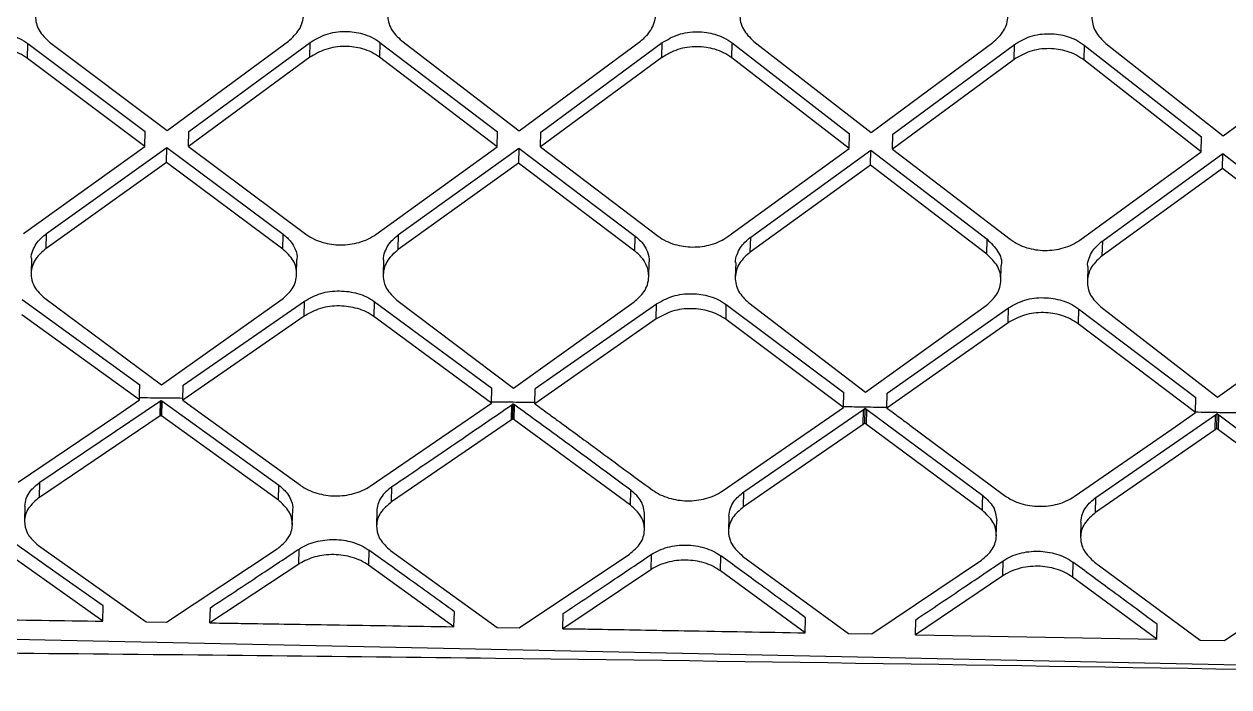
# Model space of a CAD drawing. Extents: x 939 to 1039, y 781 to 934.
# Drawn here: x 962.289 to 963.511, y 879.304 to 879.977 of the extents above; entities that cross this region are included whole.
import ezdxf

# ---------------------------------------------------------------- set-up
doc = ezdxf.new("R2010")
doc.units = 0
doc.header["$MEASUREMENT"] = 0
doc.layers.add('1', color=4, linetype='Continuous')

# ---------------------------------------------------------------- blocks, each defined once
blk = doc.blocks.new('Envoy')
at = {"layer": '1', "color": 3, "linetype": 'Continuous', "lineweight": 25}
for p, q in [((23.6611, 80.7838), (23.7803, 80.6942)), ((23.7803, 80.6942), (23.9034, 80.7849)), ((23.8022, 80.6932), (23.9254, 80.7835)), ((23.9251, 80.7684), (23.9254, 80.7835)), ((23.9961, 80.7836), (23.9958, 80.7685)), ((23.9961, 80.7836), (24.1153, 80.6928)), ((24.0182, 80.7851), (24.1373, 80.694)), ((24.1373, 80.694), (24.2605, 80.7849)), ((24.1593, 80.6926), (24.2825, 80.7833)), ((24.2821, 80.7682), (24.2825, 80.7833)), ((24.3529, 80.7679), (24.3532, 80.7831)), ((24.3532, 80.7831), (24.4724, 80.6909)), ((24.3752, 80.7846), (24.4944, 80.6921)), ((24.4944, 80.6921), (24.6176, 80.7833)), ((23.6387, 80.7673), (23.639, 80.7825)), ((23.639, 80.7825), (23.7582, 80.6932)), ((24.5164, 80.6906), (24.6395, 80.7814)), ((24.6392, 80.7663), (24.6395, 80.7814)), ((24.7102, 80.7808), (24.7099, 80.7657)), ((24.7102, 80.7808), (24.8294, 80.6876)), ((24.7323, 80.7824), (24.8514, 80.6888)), ((24.8514, 80.6888), (24.9746, 80.78)), ((23.7579, 80.678), (23.6387, 80.7673)), ((23.9251, 80.7684), (23.8019, 80.678)), ((24.115, 80.6776), (23.9958, 80.7685)), ((24.2821, 80.7682), (24.159, 80.6775)), ((24.472, 80.6758), (24.3529, 80.7679)), ((24.6392, 80.7663), (24.516, 80.6754)), ((24.829, 80.6724), (24.7099, 80.7657)), ((23.7579, 80.678), (23.7582, 80.6932)), ((23.8019, 80.678), (23.8022, 80.6932)), ((24.115, 80.6776), (24.1153, 80.6928)), ((24.159, 80.6775), (24.1593, 80.6927)), ((24.472, 80.6758), (24.4724, 80.6909)), ((24.516, 80.6754), (24.5164, 80.6906)), ((24.829, 80.6724), (24.8294, 80.6876)), ((23.6348, 80.5896), (23.7579, 80.678)), ((23.658, 80.5897), (23.7799, 80.677)), ((23.7796, 80.6618), (23.7799, 80.677)), ((23.7799, 80.677), (23.898, 80.5891)), ((23.8019, 80.678), (23.9211, 80.589)), ((23.9919, 80.5887), (24.115, 80.6776)), ((24.015, 80.5886), (24.137, 80.6764)), ((24.137, 80.6764), (24.1366, 80.6612)), ((24.137, 80.6764), (24.255, 80.5871)), ((24.159, 80.6775), (24.2782, 80.587)), ((24.3489, 80.5865), (24.472, 80.6758)), ((24.3721, 80.5861), (24.494, 80.6743)), ((24.4937, 80.6591), (24.494, 80.6742)), ((24.494, 80.6743), (24.612, 80.5838)), ((24.516, 80.6754), (24.6352, 80.5838)), ((23.7796, 80.6618), (23.6576, 80.5745)), ((23.8976, 80.5739), (23.7796, 80.6618)), ((24.1366, 80.6612), (24.0147, 80.5734)), ((24.2547, 80.5719), (24.1366, 80.6612)), ((24.7059, 80.583), (24.829, 80.6724)), ((24.7291, 80.5824), (24.851, 80.6707)), ((24.8507, 80.6556), (24.851, 80.6707)), ((24.851, 80.6707), (24.969, 80.5792)), ((24.4937, 80.6591), (24.3717, 80.5709)), ((24.6117, 80.5686), (24.4937, 80.6591)), ((24.8507, 80.6556), (24.7287, 80.5672)), ((24.9687, 80.5641), (24.8507, 80.6556)), ((23.6576, 80.5745), (23.658, 80.5897)), ((23.8976, 80.5739), (23.898, 80.5891)), ((24.0147, 80.5734), (24.015, 80.5886)), ((24.2547, 80.5719), (24.255, 80.5871)), ((24.3717, 80.5709), (24.3721, 80.5861)), ((24.6117, 80.5686), (24.612, 80.5838)), ((24.7287, 80.5672), (24.7291, 80.5824)), ((23.6428, 80.5643), (23.6424, 80.5491)), ((23.9117, 80.5482), (23.912, 80.5634)), ((23.9998, 80.5629), (23.9995, 80.5477)), ((24.2688, 80.5458), (24.2691, 80.561)), ((24.3569, 80.5603), (24.3565, 80.5451)), ((24.6258, 80.5422), (24.6261, 80.5574)), ((24.7139, 80.5564), (24.7135, 80.5412)), ((23.6333, 80.5226), (23.7526, 80.4362)), ((23.6562, 80.524), (23.7746, 80.4362)), ((23.7746, 80.4362), (23.8969, 80.523)), ((23.7966, 80.4358), (23.9197, 80.5211)), ((23.9193, 80.5059), (23.9197, 80.5211)), ((23.9904, 80.5207), (23.99, 80.5054)), ((23.9904, 80.5207), (24.1096, 80.4328)), ((24.0132, 80.5222), (24.1316, 80.433)), ((24.1316, 80.433), (24.2539, 80.5204)), ((24.1536, 80.4324), (24.2767, 80.5183)), ((24.2763, 80.5031), (24.2767, 80.5183)), ((24.3471, 80.5024), (24.3474, 80.5176)), ((24.3474, 80.5176), (24.4666, 80.4285)), ((24.3703, 80.5193), (24.4886, 80.4289)), ((24.4886, 80.4289), (24.6109, 80.5167)), ((24.5106, 80.4279), (24.6337, 80.5144)), ((24.6333, 80.4992), (24.6337, 80.5143)), ((24.7273, 80.5152), (24.8456, 80.4237)), ((23.7523, 80.4209), (23.633, 80.5073)), ((23.9193, 80.5059), (23.7963, 80.4205)), ((24.1093, 80.4176), (23.99, 80.5054)), ((24.2763, 80.5031), (24.1533, 80.4171)), ((24.4663, 80.4133), (24.3471, 80.5024)), ((24.7044, 80.5134), (24.7041, 80.4982)), ((24.7044, 80.5134), (24.8236, 80.4233)), ((24.8456, 80.4237), (24.9679, 80.5118)), ((24.6333, 80.4992), (24.5103, 80.4127)), ((24.8233, 80.4081), (24.7041, 80.4982)), ((23.7963, 80.4205), (23.7966, 80.4358)), ((24.1093, 80.4176), (24.1096, 80.4328)), ((24.1533, 80.4171), (24.1536, 80.4323)), ((24.4663, 80.4133), (24.4666, 80.4285)), ((23.6513, 80.3374), (23.7735, 80.4201)), ((23.7293, 80.4052), (23.7523, 80.4209)), ((23.7732, 80.4047), (23.7735, 80.4201)), ((23.7739, 80.4052), (23.7743, 80.4206)), ((23.775, 80.42), (23.7746, 80.4047)), ((23.775, 80.42), (23.8936, 80.3345)), ((24.0857, 80.4013), (24.1093, 80.4176)), ((24.1296, 80.4008), (24.13, 80.416)), ((24.1309, 80.4017), (24.1313, 80.4169)), ((24.1322, 80.4007), (24.1325, 80.416)), ((24.5103, 80.4127), (24.5106, 80.4279)), ((24.8233, 80.4081), (24.8236, 80.4233)), ((23.6293, 80.3375), (23.7293, 80.4052)), ((23.7732, 80.4047), (23.6509, 80.3221)), ((23.8932, 80.3192), (23.7746, 80.4047)), ((23.8187, 80.4043), (23.9156, 80.3343)), ((24.3652, 80.3278), (24.4866, 80.4113)), ((24.4423, 80.3966), (24.4663, 80.4133)), ((24.4862, 80.396), (24.4866, 80.4112)), ((24.4866, 80.4113), (24.4883, 80.4124)), ((24.4879, 80.3972), (24.4883, 80.4124)), ((24.4883, 80.4124), (24.4899, 80.4112)), ((24.4896, 80.396), (24.4899, 80.4112)), ((24.4899, 80.4112), (24.6075, 80.324)), ((24.7222, 80.322), (24.8435, 80.4059)), ((24.7992, 80.3914), (24.8232, 80.4081)), ((24.8432, 80.3906), (24.8435, 80.4059)), ((24.8435, 80.4059), (24.8452, 80.4071)), ((24.8449, 80.3918), (24.8452, 80.407)), ((24.8452, 80.4071), (24.8469, 80.4058)), ((24.8466, 80.3906), (24.8469, 80.4058)), ((24.8469, 80.4058), (24.9644, 80.3177)), ((23.9863, 80.3334), (24.0857, 80.4013)), ((24.1296, 80.4008), (24.0079, 80.3177)), ((24.2502, 80.3143), (24.1322, 80.4007)), ((24.3432, 80.3285), (24.4423, 80.3966)), ((24.4862, 80.396), (24.3649, 80.3126)), ((24.6072, 80.3087), (24.4896, 80.396)), ((24.5336, 80.3953), (24.6295, 80.324)), ((24.7002, 80.3229), (24.7992, 80.3914)), ((24.8432, 80.3906), (24.7219, 80.3068)), ((24.9641, 80.3025), (24.8466, 80.3906)), ((23.6509, 80.3221), (23.6513, 80.3374)), ((23.8932, 80.3192), (23.8936, 80.3345)), ((24.0079, 80.3177), (24.0083, 80.333)), ((24.2502, 80.3143), (24.2505, 80.3295)), ((24.3649, 80.3125), (24.3652, 80.3278)), ((24.7219, 80.3068), (24.7222, 80.322)), ((23.6361, 80.3132), (23.6358, 80.2979)), ((23.9073, 80.2943), (23.9077, 80.3097)), ((23.9931, 80.3084), (23.9928, 80.2931)), ((24.2643, 80.2891), (24.2646, 80.3044)), ((24.3501, 80.303), (24.3497, 80.2878)), ((24.6212, 80.2832), (24.6216, 80.2985)), ((24.707, 80.297), (24.7067, 80.2818)), ((23.6499, 80.2734), (23.759, 80.1958)), ((23.7797, 80.1955), (23.8921, 80.27)), ((23.9138, 80.2544), (23.9141, 80.2697)), ((23.7151, 80.1965), (23.6275, 80.2586)), ((23.9848, 80.2686), (23.9845, 80.2533)), ((24.0069, 80.2683), (24.1151, 80.1901)), ((24.1375, 80.1897), (24.2491, 80.2645)), ((24.2711, 80.264), (24.2708, 80.2487)), ((24.3415, 80.2475), (24.3418, 80.2628)), ((24.3638, 80.2626), (24.4714, 80.1839)), ((24.4951, 80.1835), (24.6061, 80.2584)), ((24.6277, 80.2425), (24.6281, 80.2577)), ((23.9138, 80.2544), (23.8238, 80.1948)), ((24.0712, 80.1908), (23.9845, 80.2533)), ((24.2708, 80.2487), (24.1816, 80.1889)), ((24.4275, 80.1847), (24.3415, 80.2475)), ((24.6988, 80.2564), (24.6984, 80.2412)), ((24.7208, 80.2564), (24.8278, 80.1773)), ((24.8526, 80.1768), (24.963, 80.2519)), ((24.6277, 80.2425), (24.5392, 80.1827)), ((24.7839, 80.1781), (24.6984, 80.2412)), ((23.7151, 80.1965), (23.7155, 80.2119)), ((23.8238, 80.1948), (23.8242, 80.2102)), ((24.0712, 80.1908), (24.0716, 80.2061)), ((24.1816, 80.1889), (24.1819, 80.2043)), ((24.4275, 80.1847), (24.4278, 80.2)), ((24.5392, 80.1827), (24.5395, 80.198)), ((25.9105, 80.1301), (23.0022, 80.1908)), ((23.759, 80.1958), (23.7797, 80.1955)), ((24.1151, 80.1901), (24.1375, 80.1897)), ((24.4714, 80.1839), (24.4951, 80.1835)), ((24.7839, 80.1781), (24.7842, 80.1934)), ((24.5392, 80.1827), (24.7839, 80.1781)), ((24.8278, 80.1773), (24.8526, 80.1768))]:
    blk.add_line(p, q, dxfattribs=at)
at = {"layer": '1', "color": 3, "linetype": 'Continuous', "lineweight": 25, "flags": 128}
for points in [[(23.7963, 80.4205), (23.8088, 80.4114), (23.8187, 80.4043)], [(23.7155, 80.2119), (23.6664, 80.2466), (23.6279, 80.274)]]:
    blk.add_lwpolyline(points, dxfattribs=at)
at = {"layer": '1', "color": 3, "linetype": 'Continuous', "lineweight": 25}
for points, knots in [([(23.6622, 80.8369), (23.6582, 80.8332), (23.6519, 80.8274), (23.6479, 80.8179), (23.6463, 80.8079), (23.649, 80.7953), (23.657, 80.7876), (23.6611, 80.7838)], [0, 0, 0, 0, 0.239709, 0.367855, 0.501164, 0.750422, 1, 1, 1, 1]), ([(23.9034, 80.7849), (23.9074, 80.7885), (23.9136, 80.7942), (23.9177, 80.8037), (23.9194, 80.8139), (23.9166, 80.8252), (23.9103, 80.8335), (23.9061, 80.8371), (23.905, 80.838), (23.9047, 80.8382), (23.9046, 80.8383), (23.9046, 80.8383), (23.9046, 80.8383), (23.9046, 80.8383)], [0, 0, 0, 0, 0.23547, 0.364518, 0.500765, 0.749789, 0.936633, 0.983825, 0.995783, 0.998862, 0.999672, 0.999965, 1, 1, 1, 1]), ([(24.0193, 80.8387), (24.0153, 80.8349), (24.009, 80.8292), (24.005, 80.8195), (24.0034, 80.8095), (24.0062, 80.7967), (24.0142, 80.789), (24.0182, 80.7851)], [0, 0, 0, 0, 0.240003, 0.368067, 0.501127, 0.750403, 1, 1, 1, 1]), ([(24.2605, 80.7849), (24.2633, 80.7873), (24.2684, 80.7917), (24.274, 80.801), (24.2768, 80.8127), (24.2737, 80.8268), (24.2657, 80.8348), (24.2617, 80.8389)], [0, 0, 0, 0, 0.158302, 0.29474, 0.501309, 0.750803, 1, 1, 1, 1]), ([(24.3764, 80.8386), (24.3724, 80.8349), (24.3661, 80.8291), (24.3621, 80.8194), (24.3605, 80.8093), (24.3632, 80.7964), (24.3712, 80.7885), (24.3752, 80.7846)], [0, 0, 0, 0, 0.239972, 0.368025, 0.501088, 0.750375, 1, 1, 1, 1]), ([(24.6176, 80.7833), (24.6217, 80.7871), (24.6301, 80.7948), (24.634, 80.8101), (24.6308, 80.8255), (24.6228, 80.8335), (24.6187, 80.8376)], [0, 0, 0, 0, 0.249989, 0.499993, 0.750009, 1, 1, 1, 1]), ([(24.7335, 80.8368), (24.7294, 80.833), (24.7232, 80.8272), (24.7191, 80.8175), (24.7175, 80.8073), (24.7203, 80.7943), (24.7283, 80.7863), (24.7323, 80.7824)], [0, 0, 0, 0, 0.239361, 0.367515, 0.500973, 0.750317, 1, 1, 1, 1]), ([(23.5683, 80.782), (23.5734, 80.7851), (23.5811, 80.7897), (23.5939, 80.7926), (23.6065, 80.7936), (23.6193, 80.7919), (23.631, 80.7877), (23.6363, 80.7843), (23.639, 80.7825)], [0, 0, 0, 0, 0.244265, 0.370442, 0.498989, 0.728273, 0.858926, 1, 1, 1, 1]), ([(23.9254, 80.7835), (23.9305, 80.7866), (23.9382, 80.7912), (23.951, 80.7941), (23.9636, 80.7951), (23.9764, 80.7933), (23.9882, 80.789), (23.9934, 80.7855), (23.9961, 80.7836)], [0, 0, 0, 0, 0.244244, 0.370455, 0.499014, 0.729199, 0.859651, 1, 1, 1, 1]), ([(24.2825, 80.7833), (24.2876, 80.7863), (24.298, 80.7925), (24.3176, 80.7952), (24.3336, 80.7929), (24.3453, 80.7885), (24.3505, 80.7849), (24.3532, 80.7831)], [0, 0, 0, 0, 0.244795, 0.49851, 0.73059, 0.860734, 1, 1, 1, 1]), ([(24.6395, 80.7814), (24.6447, 80.7845), (24.6551, 80.7907), (24.6748, 80.7933), (24.6908, 80.7908), (24.7025, 80.7862), (24.7076, 80.7827), (24.7102, 80.7809)], [0, 0, 0, 0, 0.246034, 0.49958, 0.733982, 0.863152, 1, 1, 1, 1]), ([(23.6387, 80.7673), (23.636, 80.7691), (23.6308, 80.7725), (23.6191, 80.7767), (23.6063, 80.7785), (23.5936, 80.7774), (23.5809, 80.7745), (23.5731, 80.7699), (23.5679, 80.7668)], [0, 0, 0, 0, 0.139023, 0.268769, 0.499678, 0.628235, 0.754749, 1, 1, 1, 1]), ([(23.9958, 80.7685), (23.9931, 80.7703), (23.988, 80.7737), (23.9763, 80.7781), (23.9634, 80.7799), (23.9507, 80.7789), (23.938, 80.7761), (23.9302, 80.7714), (23.9251, 80.7684)], [0, 0, 0, 0, 0.13824, 0.267784, 0.499671, 0.628367, 0.754895, 1, 1, 1, 1]), ([(24.3529, 80.7679), (24.3502, 80.7697), (24.3451, 80.7732), (24.3334, 80.7777), (24.3205, 80.7796), (24.3078, 80.7787), (24.295, 80.7759), (24.2873, 80.7712), (24.2822, 80.7682)], [0, 0, 0, 0, 0.136994, 0.266087, 0.499694, 0.628338, 0.754826, 1, 1, 1, 1]), ([(24.7099, 80.7657), (24.7073, 80.7675), (24.7022, 80.771), (24.6905, 80.7757), (24.6745, 80.7781), (24.6548, 80.7755), (24.6443, 80.7693), (24.6392, 80.7663)], [0, 0, 0, 0, 0.135218, 0.26386, 0.500376, 0.754088, 1, 1, 1, 1]), ([(23.6428, 80.5643), (23.6428, 80.5644), (23.6421, 80.567), (23.6441, 80.5722), (23.6479, 80.5811), (23.654, 80.5864), (23.658, 80.5897)], [0, 0, 0, 0, 0.006266, 0.285249, 0.544158, 1, 1, 1, 1]), ([(23.898, 80.5891), (23.9009, 80.5866), (23.9062, 80.5821), (23.9107, 80.5733), (23.9126, 80.567), (23.912, 80.5635), (23.912, 80.5634)], [0, 0, 0, 0, 0.341436, 0.628554, 0.992733, 1, 1, 1, 1]), ([(23.9211, 80.589), (23.9238, 80.5872), (23.9289, 80.5839), (23.9405, 80.5796), (23.9564, 80.5773), (23.9724, 80.5795), (23.9842, 80.5838), (23.9893, 80.5871), (23.9919, 80.5887)], [0, 0, 0, 0, 0.135941, 0.264615, 0.499401, 0.744613, 0.871159, 1, 1, 1, 1]), ([(23.9999, 80.5629), (23.9999, 80.563), (23.9992, 80.5657), (24.0012, 80.5709), (24.0049, 80.5799), (24.0111, 80.5852), (24.015, 80.5886)], [0, 0, 0, 0, 0.008478, 0.286921, 0.54529, 1, 1, 1, 1]), ([(24.255, 80.5871), (24.2581, 80.5844), (24.2635, 80.5796), (24.2679, 80.5706), (24.2697, 80.5645), (24.2691, 80.5611), (24.2691, 80.5611)], [0, 0, 0, 0, 0.364001, 0.645666, 0.993294, 1, 1, 1, 1]), ([(24.2782, 80.587), (24.2808, 80.5853), (24.2859, 80.5819), (24.2976, 80.5775), (24.3134, 80.5751), (24.3294, 80.5773), (24.3413, 80.5816), (24.3463, 80.5849), (24.3489, 80.5865)], [0, 0, 0, 0, 0.135574, 0.264155, 0.499486, 0.74405, 0.870727, 1, 1, 1, 1]), ([(24.3569, 80.5603), (24.3569, 80.5603), (24.3563, 80.563), (24.3581, 80.5683), (24.362, 80.5774), (24.3681, 80.5827), (24.3721, 80.5861)], [0, 0, 0, 0, 0.004746, 0.28505, 0.544655, 1, 1, 1, 1]), ([(24.612, 80.5838), (24.6158, 80.58), (24.6235, 80.5724), (24.6274, 80.5622), (24.6261, 80.5574), (24.626, 80.5574)], [0, 0, 0, 0, 0.497089, 0.994186, 1, 1, 1, 1]), ([(24.6352, 80.5838), (24.6378, 80.582), (24.6429, 80.5786), (24.6545, 80.5741), (24.6704, 80.5716), (24.6864, 80.5738), (24.6982, 80.5781), (24.7033, 80.5813), (24.7059, 80.583)], [0, 0, 0, 0, 0.135039, 0.263461, 0.499548, 0.743245, 0.870113, 1, 1, 1, 1]), ([(24.7139, 80.5564), (24.7139, 80.5565), (24.7134, 80.5592), (24.7151, 80.5645), (24.719, 80.5737), (24.7252, 80.579), (24.7291, 80.5824)], [0, 0, 0, 0, 0.005337, 0.287139, 0.547186, 1, 1, 1, 1]), ([(23.6576, 80.5745), (23.6537, 80.5711), (23.6476, 80.5658), (23.6434, 80.5568), (23.6424, 80.5513), (23.6424, 80.5472), (23.6429, 80.5426), (23.6456, 80.5339), (23.6522, 80.5277), (23.6562, 80.524)], [0, 0, 0, 0, 0.229532, 0.360075, 0.500876, 0.529159, 0.580339, 0.750933, 1, 1, 1, 1]), ([(23.8969, 80.523), (23.9007, 80.5264), (23.9068, 80.5317), (23.9108, 80.5408), (23.9124, 80.5504), (23.9096, 80.5627), (23.9016, 80.5702), (23.8976, 80.5739)], [0, 0, 0, 0, 0.232228, 0.362333, 0.501454, 0.750843, 1, 1, 1, 1]), ([(24.0147, 80.5734), (24.0108, 80.57), (24.0047, 80.5647), (24.0005, 80.5556), (23.9995, 80.5503), (23.9995, 80.5473), (23.9995, 80.5459), (23.9998, 80.5414), (24.0025, 80.5324), (24.0093, 80.526), (24.0132, 80.5222)], [0, 0, 0, 0, 0.22922, 0.359849, 0.500853, 0.508609, 0.523113, 0.572273, 0.750861, 1, 1, 1, 1]), ([(24.2539, 80.5204), (24.2576, 80.5237), (24.2636, 80.5289), (24.2678, 80.538), (24.2694, 80.5473), (24.2673, 80.557), (24.2622, 80.565), (24.2578, 80.5694), (24.2555, 80.5712), (24.2548, 80.5718), (24.2547, 80.5719)], [0, 0, 0, 0, 0.221451, 0.353896, 0.500556, 0.71057, 0.863976, 0.960526, 0.99548, 1, 1, 1, 1]), ([(24.3717, 80.5709), (24.3677, 80.5674), (24.3616, 80.562), (24.3575, 80.5528), (24.3558, 80.5431), (24.3585, 80.5307), (24.3663, 80.5231), (24.3703, 80.5193)], [0, 0, 0, 0, 0.236463, 0.365432, 0.501241, 0.750543, 1, 1, 1, 1]), ([(24.6109, 80.5167), (24.615, 80.5204), (24.6232, 80.5277), (24.6269, 80.5424), (24.6237, 80.5571), (24.6157, 80.5648), (24.6117, 80.5686)], [0, 0, 0, 0, 0.249992, 0.49998, 0.749991, 1, 1, 1, 1]), ([(24.7287, 80.5672), (24.7248, 80.5637), (24.7186, 80.5583), (24.7145, 80.549), (24.7128, 80.5393), (24.7154, 80.5268), (24.7233, 80.5191), (24.7273, 80.5152)], [0, 0, 0, 0, 0.235523, 0.364684, 0.501139, 0.750494, 1, 1, 1, 1]), ([(23.9197, 80.5211), (23.9249, 80.5241), (23.9354, 80.5299), (23.9551, 80.5323), (23.9711, 80.53), (23.9828, 80.5257), (23.9878, 80.5224), (23.9904, 80.5207)], [0, 0, 0, 0, 0.251271, 0.499664, 0.73815, 0.866267, 1, 1, 1, 1]), ([(24.2767, 80.5183), (24.2819, 80.5213), (24.2924, 80.5271), (24.3122, 80.5295), (24.3282, 80.5271), (24.3398, 80.5227), (24.3448, 80.5193), (24.3474, 80.5176)], [0, 0, 0, 0, 0.251604, 0.499639, 0.739037, 0.866944, 1, 1, 1, 1]), ([(23.99, 80.5054), (23.9875, 80.5071), (23.9825, 80.5104), (23.9709, 80.5147), (23.9549, 80.5171), (23.9351, 80.5147), (23.9246, 80.5088), (23.9193, 80.5059)], [0, 0, 0, 0, 0.132849, 0.26063, 0.50007, 0.748671, 1, 1, 1, 1]), ([(24.6337, 80.5144), (24.639, 80.5173), (24.6494, 80.5232), (24.6692, 80.5255), (24.6852, 80.523), (24.6968, 80.5185), (24.7018, 80.5152), (24.7044, 80.5134)], [0, 0, 0, 0, 0.252352, 0.499558, 0.740363, 0.867955, 1, 1, 1, 1]), ([(24.3471, 80.5024), (24.3445, 80.5041), (24.3395, 80.5074), (24.3279, 80.5119), (24.3119, 80.5143), (24.2921, 80.5119), (24.2816, 80.506), (24.2763, 80.5031)], [0, 0, 0, 0, 0.132227, 0.259806, 0.500146, 0.748418, 1, 1, 1, 1]), ([(24.7041, 80.4982), (24.7015, 80.4999), (24.6965, 80.5033), (24.6849, 80.5078), (24.6689, 80.5103), (24.6491, 80.508), (24.6386, 80.5021), (24.6333, 80.4992)], [0, 0, 0, 0, 0.131512, 0.258875, 0.500222, 0.74802, 1, 1, 1, 1]), ([(23.7523, 80.4209), (23.7523, 80.4237), (23.7524, 80.4288), (23.7526, 80.4339), (23.7526, 80.4362)], [0, 0, 0, 0, 0.55999, 1, 1, 1, 1]), ([(23.7963, 80.4225), (23.789, 80.4226), (23.7743, 80.4227), (23.7597, 80.4229), (23.7523, 80.423)], [0, 0, 0, 0, 0.498291, 1, 1, 1, 1]), ([(24.0083, 80.333), (24.031, 80.3484), (24.0715, 80.3759), (24.1121, 80.4038), (24.13, 80.416)], [0, 0, 0, 0, 0.560004, 1, 1, 1, 1]), ([(24.1533, 80.4182), (24.146, 80.4183), (24.1313, 80.4185), (24.1167, 80.4187), (24.1093, 80.4188)], [0, 0, 0, 0, 0.4987715, 1, 1, 1, 1]), ([(24.1313, 80.4169), (24.131, 80.4168), (24.1306, 80.4165), (24.1302, 80.4162), (24.13, 80.416)], [0, 0, 0, 0, 0.5598274, 1, 1, 1, 1]), ([(24.1325, 80.416), (24.1323, 80.4162), (24.1319, 80.4165), (24.1315, 80.4168), (24.1313, 80.4169)], [0, 0, 0, 0, 0.56047, 1, 1, 1, 1]), ([(24.2505, 80.3295), (24.2285, 80.3457), (24.1892, 80.3745), (24.1499, 80.4033), (24.1325, 80.416)], [0, 0, 0, 0, 0.559999, 1, 1, 1, 1]), ([(24.1533, 80.4171), (24.1576, 80.4139), (24.1652, 80.4083), (24.1729, 80.4027), (24.1763, 80.4002)], [0, 0, 0, 0, 0.560005, 1, 1, 1, 1]), ([(23.7732, 80.4047), (23.7733, 80.4048), (23.7736, 80.405), (23.7738, 80.4052), (23.7739, 80.4052)], [0, 0, 0, 0, 0.559546, 1, 1, 1, 1]), ([(23.7739, 80.4052), (23.7741, 80.4051), (23.7743, 80.405), (23.7745, 80.4048), (23.7746, 80.4047)], [0, 0, 0, 0, 0.558499, 1, 1, 1, 1]), ([(24.5103, 80.4132), (24.503, 80.4133), (24.4883, 80.4135), (24.4736, 80.4138), (24.4663, 80.4139)], [0, 0, 0, 0, 0.499386, 1, 1, 1, 1]), ([(24.5103, 80.4127), (24.5146, 80.4095), (24.5224, 80.4037), (24.5302, 80.3979), (24.5336, 80.3953)], [0, 0, 0, 0, 0.559988, 1, 1, 1, 1]), ([(24.8673, 80.4077), (24.8599, 80.4078), (24.8453, 80.408), (24.8306, 80.4083), (24.8233, 80.4084)], [0, 0, 0, 0, 0.50024, 1, 1, 1, 1]), ([(24.1309, 80.4017), (24.1307, 80.4015), (24.1303, 80.4012), (24.1298, 80.4009), (24.1296, 80.4008)], [0, 0, 0, 0, 0.559845, 1, 1, 1, 1]), ([(24.1322, 80.4007), (24.132, 80.4009), (24.1316, 80.4012), (24.1311, 80.4015), (24.1309, 80.4017)], [0, 0, 0, 0, 0.559894, 1, 1, 1, 1]), ([(24.1763, 80.4002), (24.1882, 80.3915), (24.2203, 80.3679), (24.2523, 80.3443), (24.2725, 80.3295)], [0, 0, 0, 0, 0.3703199, 1, 1, 1, 1]), ([(24.4879, 80.3972), (24.4876, 80.397), (24.4871, 80.3966), (24.4865, 80.3962), (24.4862, 80.396)], [0, 0, 0, 0, 0.560313, 1, 1, 1, 1]), ([(24.4896, 80.396), (24.4893, 80.3962), (24.4887, 80.3966), (24.4882, 80.397), (24.4879, 80.3972)], [0, 0, 0, 0, 0.5600542, 1, 1, 1, 1]), ([(24.8449, 80.3918), (24.8446, 80.3916), (24.844, 80.3912), (24.8434, 80.3908), (24.8432, 80.3906)], [0, 0, 0, 0, 0.5595084, 1, 1, 1, 1]), ([(24.8466, 80.3906), (24.8463, 80.3908), (24.8457, 80.3912), (24.8451, 80.3917), (24.8449, 80.3918)], [0, 0, 0, 0, 0.5598707, 1, 1, 1, 1]), ([(23.6361, 80.3132), (23.6364, 80.3158), (23.637, 80.3208), (23.6415, 80.3294), (23.6475, 80.3344), (23.6513, 80.3374)], [0, 0, 0, 0, 0.291869, 0.558748, 1, 1, 1, 1]), ([(23.8936, 80.3345), (23.8969, 80.3316), (23.9026, 80.3267), (23.9066, 80.3181), (23.9082, 80.3126), (23.9076, 80.3097), (23.9076, 80.3097)], [0, 0, 0, 0, 0.404355, 0.675998, 0.993482, 1, 1, 1, 1]), ([(23.9156, 80.3342), (23.9181, 80.3326), (23.9231, 80.3294), (23.9348, 80.3251), (23.9507, 80.3227), (23.9668, 80.3247), (23.9786, 80.3288), (23.9837, 80.3318), (23.9863, 80.3334)], [0, 0, 0, 0, 0.132722, 0.260467, 0.500393, 0.742935, 0.869743, 1, 1, 1, 1]), ([(24.0083, 80.333), (24.0041, 80.3296), (23.9957, 80.3227), (23.9931, 80.3119), (23.9931, 80.3084), (23.9931, 80.3084)], [0, 0, 0, 0, 0.499786, 0.999886, 1, 1, 1, 1]), ([(23.6509, 80.3221), (23.6468, 80.3186), (23.6384, 80.3115), (23.6347, 80.2983), (23.6368, 80.2894), (23.6412, 80.281), (23.6458, 80.277), (23.6499, 80.2734)], [0, 0, 0, 0, 0.249316, 0.499266, 0.721486, 0.74995, 1, 1, 1, 1]), ([(23.8922, 80.27), (23.8963, 80.2735), (23.9047, 80.2806), (23.9085, 80.2943), (23.9053, 80.3082), (23.8973, 80.3155), (23.8932, 80.3192)], [0, 0, 0, 0, 0.249621, 0.499692, 0.74995, 1, 1, 1, 1]), ([(24.2646, 80.3044), (24.264, 80.3091), (24.2629, 80.3184), (24.2547, 80.3258), (24.2505, 80.3295)], [0, 0, 0, 0, 0.499034, 1, 1, 1, 1]), ([(24.2725, 80.3295), (24.2751, 80.3278), (24.2801, 80.3246), (24.2917, 80.3202), (24.3077, 80.3177), (24.3238, 80.3197), (24.3356, 80.3238), (24.3407, 80.3269), (24.3433, 80.3285)], [0, 0, 0, 0, 0.132508, 0.260188, 0.500294, 0.742679, 0.869568, 1, 1, 1, 1]), ([(24.3501, 80.303), (24.3504, 80.3058), (24.351, 80.3109), (24.3555, 80.3197), (24.3615, 80.3247), (24.3652, 80.3278)], [0, 0, 0, 0, 0.294996, 0.561488, 1, 1, 1, 1]), ([(24.6072, 80.3087), (24.6072, 80.3115), (24.6073, 80.3166), (24.6074, 80.3217), (24.6075, 80.3239)], [0, 0, 0, 0, 0.5600149, 1, 1, 1, 1]), ([(24.6075, 80.3239), (24.6116, 80.3203), (24.6198, 80.3129), (24.621, 80.3033), (24.6216, 80.2985)], [0, 0, 0, 0, 0.500012, 1, 1, 1, 1]), ([(24.6295, 80.324), (24.6321, 80.3223), (24.6371, 80.319), (24.6487, 80.3146), (24.6647, 80.3121), (24.6807, 80.3141), (24.6925, 80.3182), (24.6976, 80.3213), (24.7002, 80.3229)], [0, 0, 0, 0, 0.132263, 0.259869, 0.500235, 0.742351, 0.869326, 1, 1, 1, 1]), ([(24.707, 80.297), (24.7073, 80.2998), (24.708, 80.305), (24.7125, 80.3139), (24.7185, 80.3189), (24.7222, 80.322)], [0, 0, 0, 0, 0.296591, 0.563456, 1, 1, 1, 1]), ([(24.0079, 80.3177), (24.0038, 80.3141), (23.9954, 80.307), (23.9917, 80.2937), (23.9937, 80.2845), (23.9982, 80.276), (24.0028, 80.2719), (24.0069, 80.2683)], [0, 0, 0, 0, 0.249432, 0.499331, 0.719107, 0.749988, 1, 1, 1, 1]), ([(24.2491, 80.2645), (24.2533, 80.268), (24.2616, 80.2749), (24.2655, 80.289), (24.2623, 80.3033), (24.2542, 80.3106), (24.2502, 80.3143)], [0, 0, 0, 0, 0.25, 0.499989, 0.749999, 1, 1, 1, 1]), ([(24.3649, 80.3125), (24.3607, 80.309), (24.3524, 80.3018), (24.3489, 80.2893), (24.3504, 80.2801), (24.3543, 80.2713), (24.3598, 80.2663), (24.3638, 80.2626)], [0, 0, 0, 0, 0.249373, 0.499118, 0.663143, 0.750112, 1, 1, 1, 1]), ([(24.6061, 80.2584), (24.6102, 80.262), (24.6186, 80.269), (24.6224, 80.2832), (24.6192, 80.2976), (24.6112, 80.305), (24.6072, 80.3087)], [0, 0, 0, 0, 0.25001, 0.499992, 0.750004, 1, 1, 1, 1]), ([(24.7219, 80.3068), (24.7177, 80.3031), (24.7093, 80.2959), (24.7059, 80.2834), (24.7074, 80.2742), (24.7112, 80.2652), (24.7167, 80.2601), (24.7208, 80.2564)], [0, 0, 0, 0, 0.249441, 0.49917, 0.659048, 0.750149, 1, 1, 1, 1]), ([(23.8242, 80.2102), (23.841, 80.2212), (23.8709, 80.241), (23.9009, 80.2609), (23.9141, 80.2697)], [0, 0, 0, 0, 0.559998, 1, 1, 1, 1]), ([(23.9141, 80.2697), (23.9167, 80.2712), (23.9217, 80.2742), (23.9335, 80.2782), (23.9497, 80.2802), (23.9657, 80.2778), (23.9773, 80.2734), (23.9823, 80.2703), (23.9849, 80.2686)], [0, 0, 0, 0, 0.129005, 0.255388, 0.499544, 0.740833, 0.868267, 1, 1, 1, 1]), ([(24.2711, 80.264), (24.2737, 80.2655), (24.2787, 80.2685), (24.2905, 80.2726), (24.3066, 80.2746), (24.3227, 80.2721), (24.3343, 80.2677), (24.3393, 80.2644), (24.3418, 80.2628)], [0, 0, 0, 0, 0.129132, 0.255542, 0.499552, 0.741255, 0.868589, 1, 1, 1, 1]), ([(23.9845, 80.2533), (23.982, 80.2549), (23.977, 80.2581), (23.9654, 80.2624), (23.9492, 80.2649), (23.9304, 80.2627), (23.919, 80.2574), (23.9143, 80.2547), (23.9138, 80.2544)], [0, 0, 0, 0, 0.131799, 0.259317, 0.500727, 0.750138, 0.973894, 1, 1, 1, 1]), ([(24.0716, 80.2061), (24.0554, 80.2178), (24.0265, 80.2386), (23.9976, 80.2595), (23.9848, 80.2686)], [0, 0, 0, 0, 0.560001, 1, 1, 1, 1]), ([(24.1819, 80.2043), (24.1986, 80.2154), (24.2283, 80.2352), (24.258, 80.2552), (24.2711, 80.264)], [0, 0, 0, 0, 0.560009, 1, 1, 1, 1]), ([(24.3415, 80.2475), (24.339, 80.2491), (24.334, 80.2524), (24.3224, 80.2568), (24.3063, 80.2593), (24.2902, 80.2573), (24.2784, 80.2532), (24.2733, 80.2502), (24.2708, 80.2487)], [0, 0, 0, 0, 0.131142, 0.258382, 0.500318, 0.744348, 0.870815, 1, 1, 1, 1]), ([(24.4278, 80.2), (24.4118, 80.2117), (24.3831, 80.2326), (24.3544, 80.2536), (24.3418, 80.2628)], [0, 0, 0, 0, 0.5599984, 1, 1, 1, 1]), ([(24.5395, 80.198), (24.5561, 80.2091), (24.5855, 80.2289), (24.6151, 80.2489), (24.6281, 80.2577)], [0, 0, 0, 0, 0.56, 1, 1, 1, 1]), ([(24.628, 80.2577), (24.6306, 80.2593), (24.6357, 80.2623), (24.6474, 80.2664), (24.6636, 80.2684), (24.6796, 80.2658), (24.6913, 80.2614), (24.6962, 80.2581), (24.6988, 80.2564)], [0, 0, 0, 0, 0.129269, 0.255755, 0.499587, 0.741678, 0.868917, 1, 1, 1, 1]), ([(24.6984, 80.2412), (24.6959, 80.2428), (24.6909, 80.2461), (24.6793, 80.2505), (24.6696, 80.2522), (24.66, 80.2522), (24.6529, 80.2519), (24.6424, 80.2497), (24.6337, 80.2461), (24.6293, 80.2434), (24.6277, 80.2425)], [0, 0, 0, 0, 0.130947, 0.25807, 0.499618, 0.499708, 0.624664, 0.769721, 0.920021, 1, 1, 1, 1]), ([(24.7842, 80.1934), (24.7683, 80.2052), (24.7398, 80.2262), (24.7113, 80.2472), (24.6988, 80.2564)], [0, 0, 0, 0, 0.56, 1, 1, 1, 1]), ([(23.4659, 80.2002), (23.4711, 80.2001), (23.4849, 80.1999), (23.5264, 80.1993), (23.6043, 80.1981), (23.6736, 80.1971), (23.7151, 80.1965)], [0, 0, 0, 0, 0.0620473, 0.166056, 0.500004, 1, 1, 1, 1]), ([(23.8238, 80.1948), (23.8281, 80.1947), (23.8407, 80.1945), (23.8819, 80.1939), (23.9601, 80.1926), (24.03, 80.1915), (24.0712, 80.1908)], [0, 0, 0, 0, 0.051971, 0.152622, 0.499999, 1, 1, 1, 1]), ([(24.1816, 80.1889), (24.1828, 80.1889), (24.1864, 80.1889), (24.1979, 80.1887), (24.2377, 80.188), (24.3161, 80.1866), (24.3865, 80.1854), (24.4275, 80.1847)], [0, 0, 0, 0, 0.014821, 0.04327, 0.141024, 0.499994, 1, 1, 1, 1]), ([(25.9114, 80.128), (25.312, 80.1397), (24.3906, 80.1576), (22.7299, 80.1716), (21.6686, 80.1766), (20.9294, 80.1801)], [0, 0, 0, 0, 0.360925, 0.55487, 1, 1, 1, 1])]:
    blk.add_open_spline(points, degree=3, knots=knots, dxfattribs=at)

msp = doc.modelspace()

# ---------------------------------------------------------------- block references
at = {"layer": '1'}
msp.add_blockref('Envoy', (938.6538, 799.1744), dxfattribs=at)

doc.saveas('drawing.dxf')
